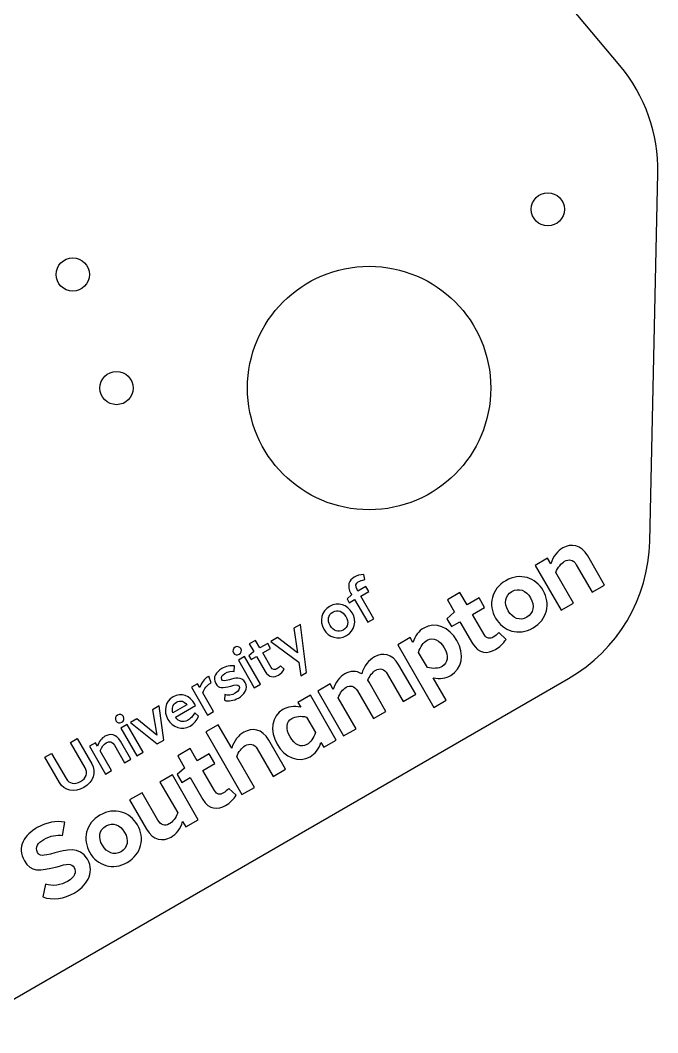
# Model space of a CAD drawing. Header units: millimetres. Extents: x -248 to 4, y 129 to 359.
# Drawn here: x -75 to 3.6, y 128.6 to 253.4 of the extents above; entities that cross this region are included whole.
import ezdxf

# ---------------------------------------------------------------- set-up
doc = ezdxf.new("R2010")
doc.units = ezdxf.units.MM
doc.layers.get('0').update_dxf_attribs({"linetype": 'CONTINUOUS'})

msp = doc.modelspace()

# ---------------------------------------------------------------- linework, layer by layer
for p, q in [((-2.96, 183.76), (-5.03, 187.35)), ((-9.99, 187.06), (-11.52, 186.17)), ((-11.52, 186.17), (-8.34, 180.66)), ((-9.6, 186.39), (-9.99, 187.06)), ((-6.46, 186.27), (-4.5, 182.87)), ((-32.53, 184.43), (-32.65, 185.06)), ((-6.8, 181.54), (-8.98, 185.31)), ((-32.41, 183.58), (-33.38, 183.02)), ((-32.05, 182.97), (-32.41, 183.58)), ((-4.5, 182.87), (-2.96, 183.76)), ((-34.17, 182.56), (-34.73, 182.07)), ((-34.24, 182.72), (-34.15, 182.57)), ((-34.15, 182.57), (-34.17, 182.56)), ((-33.38, 183.02), (-33.49, 183.21)), ((-33.02, 182.41), (-32.05, 182.97)), ((-31.41, 179.61), (-33.02, 182.41)), ((-20.8, 182.83), (-22.35, 181.94)), ((-19.93, 181.34), (-20.8, 182.83)), ((-18.45, 182.19), (-19.93, 181.34)), ((-17.76, 181), (-18.45, 182.19)), ((-34.73, 182.07), (-34.45, 181.58)), ((-34.45, 181.58), (-33.79, 181.97)), ((-33.79, 181.97), (-32.17, 179.17)), ((-22.35, 181.94), (-21.48, 180.44)), ((-19.24, 180.14), (-17.76, 181)), ((-8.34, 180.66), (-6.8, 181.54)), ((-21.51, 180.42), (-22.41, 179.61)), ((-21.48, 180.44), (-21.51, 180.42)), ((-17.8, 177.65), (-19.24, 180.14)), ((-32.17, 179.17), (-31.41, 179.61)), ((-22.41, 179.61), (-21.85, 178.64)), ((-21.85, 178.64), (-20.8, 179.25)), ((-20.8, 179.25), (-19.24, 176.56)), ((-26.95, 177.29), (-28.48, 176.4)), ((-26.6, 176.69), (-26.95, 177.29)), ((-15.12, 177.07), (-16.02, 177.92)), ((-46.03, 176.95), (-46.79, 176.51)), ((-46.79, 176.51), (-46.24, 175.57)), ((-45.48, 176.01), (-46.03, 176.95)), ((-44.51, 176.57), (-45.48, 176.01)), ((-45.13, 175.4), (-44.16, 175.96)), ((-44.16, 175.96), (-44.51, 176.57)), ((-28.48, 176.4), (-24.03, 168.68)), ((-46.27, 175.55), (-46.84, 175.06)), ((-46.84, 175.06), (-46.56, 174.58)), ((-46.56, 174.58), (-45.89, 174.96)), ((-46.24, 175.57), (-46.27, 175.55)), ((-45.89, 174.96), (-44.83, 173.12)), ((-44.1, 173.61), (-45.13, 175.4)), ((-24.82, 173.61), (-25.9, 175.47)), ((-48.63, 173.1), (-48.6, 173.79)), ((-42.46, 173.39), (-42.94, 173.82)), ((-26.26, 170.31), (-28.33, 173.9)), ((-51.5, 171.71), (-51.78, 172.52)), ((-29.76, 172.82), (-27.8, 169.42)), ((-22.49, 169.57), (-24.09, 172.34)), ((-53.15, 171.6), (-53.92, 171.16)), ((-53.92, 171.16), (-51.95, 167.75)), ((-52.88, 171.13), (-53.15, 171.6)), ((-36.81, 171.58), (-38.34, 170.69)), ((-36.42, 170.91), (-36.81, 171.58)), ((-29.94, 168.2), (-32.01, 171.79)), ((-51.19, 168.19), (-52.51, 170.49)), ((-49.81, 170.26), (-49.84, 169.57)), ((-39.24, 170.19), (-40.78, 169.3)), ((-36.05, 164.67), (-39.24, 170.19)), ((-38.34, 170.69), (-35.16, 165.17)), ((-33.62, 166.06), (-35.81, 169.86)), ((-33.44, 170.71), (-31.48, 167.31)), ((-27.8, 169.42), (-26.26, 170.31)), ((-54.49, 169.02), (-56.2, 168.03)), ((-55.9, 167.48), (-53.4, 168.92)), ((-40.78, 169.3), (-40.43, 168.71)), ((-24.03, 168.68), (-22.49, 169.57)), ((-53.03, 167.6), (-53.5, 168)), ((-51.95, 167.75), (-51.19, 168.19)), ((-39.74, 167.5), (-38.63, 165.59)), ((-31.48, 167.31), (-29.94, 168.2)), ((-50.61, 166.55), (-52.15, 165.66)), ((-48.95, 163.68), (-50.61, 166.55)), ((-35.16, 165.17), (-33.62, 166.06)), ((-68.82, 164.36), (-67.99, 164.84)), ((-67.99, 164.84), (-66.2, 161.74)), ((-52.15, 165.66), (-47.69, 157.94)), ((-67.03, 161.26), (-68.82, 164.36)), ((-65.74, 164.33), (-66.5, 163.89)), ((-66.5, 163.89), (-64.53, 160.48)), ((-65.5, 163.92), (-65.74, 164.33)), ((-63.41, 164.04), (-62.16, 161.87)), ((-61.4, 162.31), (-62.68, 164.53)), ((-54.07, 163.62), (-55.61, 162.73)), ((-53.21, 162.12), (-54.07, 163.62)), ((-45.8, 163.57), (-43.84, 160.18)), ((-42.31, 161.06), (-44.38, 164.65)), ((-37.94, 164.38), (-37.59, 163.78)), ((-37.59, 163.78), (-36.05, 164.67)), ((-71.98, 162.54), (-71.15, 163.02)), ((-70.19, 159.43), (-71.98, 162.54)), ((-71.15, 163.02), (-69.36, 159.91)), ((-63.77, 160.92), (-65.16, 163.33)), ((-62.16, 161.87), (-61.4, 162.31)), ((-55.61, 162.73), (-54.75, 161.24)), ((-51.73, 162.98), (-53.21, 162.12)), ((-51.04, 161.79), (-51.73, 162.98)), ((-46.15, 158.83), (-48.33, 162.61)), ((-54.78, 161.22), (-55.67, 160.41)), ((-54.75, 161.24), (-54.78, 161.22)), ((-52.52, 160.93), (-51.04, 161.79)), ((-43.84, 160.18), (-42.31, 161.06)), ((-64.53, 160.48), (-63.77, 160.92)), ((-56.26, 160.36), (-57.8, 159.47)), ((-53.07, 154.85), (-56.26, 160.36)), ((-55.67, 160.41), (-55.11, 159.44)), ((-55.11, 159.44), (-54.06, 160.04)), ((-54.06, 160.04), (-52.51, 157.35)), ((-51.08, 158.44), (-52.52, 160.93)), ((-57.8, 159.47), (-55.61, 155.69)), ((-48.39, 157.87), (-49.3, 158.71)), ((-47.69, 157.94), (-46.15, 158.83)), ((-60.01, 158.18), (-61.55, 157.29)), ((-61.55, 157.29), (-59.47, 153.7)), ((-58.05, 154.78), (-60.01, 158.18)), ((-54.61, 153.96), (-53.07, 154.85)), ((-69.82, 152.9), (-69.54, 154.53)), ((-55, 154.62), (-54.61, 153.96)), ((-71.91, 146.91), (-72.24, 145.34))]:
    msp.add_line(p, q)
msp.add_lwpolyline([(-156.27, 128.6), (-88.35, 128.6, 0.131652), (-78.35, 131.28), (-7.4, 172.24, 0.262112), (2.6, 189.13), (3.59, 234.51, 0.181956), (-1.09, 247.8), (-12.32, 261.19, -0.176327), (-17, 274.05), (-17, 333.91, 0.087489), (-17.6, 337.33), (-21.56, 348.21, 0.221695), (-27.54, 354.18), (-37.57, 357.83, 0.221695), (-45.99, 357.1), (-53.5, 352.76, -0.221695), (-61.92, 352.02), (-80.78, 358.89, 0.087489), (-84.2, 359.49), (-160.42, 359.49, 0.087489)], format="xyb")
for points in [[(-40.47, 178.92), (-41.28, 178.46), (-40.84, 175.42), (-43.3, 177.29), (-44.13, 176.81), (-40.67, 174.28), (-40.42, 172.59), (-39.72, 173)], [(-46.16, 171.09), (-45.39, 171.53), (-47.36, 174.94), (-48.12, 174.5)], [(-57.89, 168.86), (-58.71, 168.39), (-58.18, 165.26), (-60.63, 167.29), (-61.44, 166.81), (-58.12, 164.19), (-57.3, 164.66)], [(-60.64, 162.73), (-59.88, 163.17), (-61.85, 166.58), (-62.61, 166.14)]]:
    msp.add_lwpolyline(points, close=True)
for centre, radius in [((-9.97, 230.06), 2.05), ((-68.55, 222.03), 2.05), ((-32, 208.04), 15), ((-63.15, 208.04), 2.05)]:
    msp.add_circle(centre, radius)
for points in [[(-5.03, 187.35), (-5.86, 188.78), (-7.1, 188.91), (-8.11, 188.33)], [(-8.11, 188.33), (-8.75, 187.99), (-9.33, 187.29), (-9.6, 186.39)], [(-8.98, 185.31), (-8.73, 185.94), (-8.31, 186.46), (-7.89, 186.7)], [(-7.89, 186.7), (-7.39, 186.99), (-6.84, 186.92), (-6.46, 186.27)], [(-33.84, 184.75), (-34.5, 184.36), (-34.78, 183.65), (-34.24, 182.72)], [(-32.65, 185.06), (-33.1, 185.04), (-33.52, 184.93), (-33.84, 184.75)], [(-10.54, 183.08), (-11.46, 184.69), (-13.37, 185.33), (-15.16, 184.3)], [(-33.49, 183.21), (-33.73, 183.63), (-33.67, 183.97), (-33.34, 184.17)], [(-33.34, 184.17), (-33.12, 184.29), (-32.85, 184.38), (-32.53, 184.43)], [(-15.16, 184.3), (-16.94, 183.29), (-17.35, 181.31), (-16.41, 179.69)], [(-14.85, 180.59), (-15.4, 181.52), (-15.25, 182.48), (-14.4, 182.98)], [(-14.4, 182.98), (-13.55, 183.47), (-12.65, 183.12), (-12.1, 182.18)], [(-12.1, 182.18), (-11.56, 181.24), (-11.71, 180.28), (-12.55, 179.79)], [(-11.79, 178.48), (-10.01, 179.51), (-9.61, 181.48), (-10.54, 183.08)], [(-36.87, 181.13), (-37.93, 180.54), (-38.16, 179.33), (-37.58, 178.32)], [(-34.08, 180.34), (-34.66, 181.33), (-35.82, 181.74), (-36.87, 181.13)], [(-36.8, 178.77), (-37.18, 179.42), (-37.08, 180.08), (-36.47, 180.44)], [(-36.47, 180.44), (-35.87, 180.78), (-35.25, 180.53), (-34.87, 179.88)], [(-34.87, 179.88), (-34.49, 179.21), (-34.59, 178.56), (-35.19, 178.22)], [(-34.79, 177.53), (-33.74, 178.13), (-33.51, 179.34), (-34.08, 180.34)], [(-16.41, 179.69), (-15.48, 178.08), (-13.57, 177.45), (-11.79, 178.48)], [(-12.55, 179.79), (-13.4, 179.3), (-14.31, 179.67), (-14.85, 180.59)], [(-35.19, 178.22), (-35.79, 177.88), (-36.42, 178.12), (-36.8, 178.77)], [(-25.27, 178.46), (-25.88, 178.1), (-26.35, 177.48), (-26.6, 176.69)], [(-21.18, 176.94), (-22.12, 178.56), (-23.83, 179.29), (-25.27, 178.46)], [(-37.58, 178.32), (-37, 177.32), (-35.84, 176.92), (-34.79, 177.53)], [(-16.69, 177.35), (-17.1, 177.11), (-17.5, 177.12), (-17.8, 177.65)], [(-16.02, 177.92), (-16.22, 177.69), (-16.45, 177.49), (-16.69, 177.35)], [(-48.54, 176.11), (-48.79, 175.97), (-48.87, 175.64), (-48.74, 175.41)], [(-47.82, 175.93), (-47.97, 176.18), (-48.29, 176.26), (-48.54, 176.11)], [(-48.02, 175.23), (-47.77, 175.37), (-47.68, 175.68), (-47.82, 175.93)], [(-25.9, 175.47), (-25.71, 176.17), (-25.28, 176.71), (-24.84, 176.97)], [(-24.84, 176.97), (-24.11, 177.39), (-23.29, 176.98), (-22.75, 176.03)], [(-22.75, 176.03), (-22.15, 174.99), (-22.3, 174.15), (-22.98, 173.74)], [(-21.93, 172.63), (-20.57, 173.41), (-20.17, 175.19), (-21.18, 176.94)], [(-19.24, 176.56), (-18.5, 175.27), (-17.37, 175.27), (-16.43, 175.82)], [(-16.43, 175.82), (-15.92, 176.11), (-15.46, 176.56), (-15.12, 177.07)], [(-48.74, 175.41), (-48.59, 175.16), (-48.27, 175.08), (-48.02, 175.23)], [(-31.34, 174.92), (-32.05, 174.54), (-32.66, 173.77), (-32.92, 172.82)], [(-28.33, 173.9), (-29.16, 175.33), (-30.36, 175.48), (-31.34, 174.92)], [(-50.16, 173.48), (-50.84, 173.06), (-51.36, 172.39), (-50.91, 171.62)], [(-48.6, 173.79), (-49.11, 173.91), (-49.71, 173.73), (-50.16, 173.48)], [(-43.37, 173.44), (-43.63, 173.29), (-43.91, 173.28), (-44.1, 173.61)], [(-42.94, 173.82), (-43.06, 173.67), (-43.2, 173.54), (-43.37, 173.44)], [(-31.19, 173.27), (-30.69, 173.56), (-30.14, 173.48), (-29.76, 172.82)], [(-22.98, 173.74), (-23.43, 173.48), (-24.12, 173.41), (-24.82, 173.61)], [(-51.88, 172.46), (-52.31, 172.22), (-52.7, 171.73), (-52.88, 171.13)], [(-51.78, 172.52), (-51.81, 172.5), (-51.84, 172.49), (-51.88, 172.46)], [(-50.17, 172.12), (-50.32, 172.39), (-50.14, 172.68), (-49.78, 172.88)], [(-49.78, 172.88), (-49.42, 173.09), (-48.96, 173.21), (-48.63, 173.1)], [(-47.29, 171.77), (-47.73, 172.55), (-48.58, 172.28), (-49.21, 172.1)], [(-44.83, 173.12), (-44.39, 172.35), (-43.72, 172.35), (-43.18, 172.66)], [(-43.18, 172.66), (-42.89, 172.83), (-42.63, 173.09), (-42.46, 173.39)], [(-35.01, 172.82), (-35.65, 172.45), (-36.18, 171.77), (-36.42, 170.91)], [(-32.92, 172.82), (-33.6, 173.26), (-34.34, 173.2), (-35.01, 172.82)], [(-32.17, 172.03), (-31.94, 172.59), (-31.57, 173.04), (-31.19, 173.27)], [(-24.09, 172.34), (-23.28, 172.16), (-22.51, 172.29), (-21.93, 172.63)], [(-52.51, 170.49), (-52.33, 171), (-52, 171.42), (-51.61, 171.64)], [(-51.61, 171.64), (-51.57, 171.67), (-51.54, 171.68), (-51.5, 171.71)], [(-50.91, 171.62), (-50.57, 171.02), (-50.07, 171.05), (-49.06, 171.32)], [(-49.21, 172.1), (-49.87, 171.92), (-50.06, 171.91), (-50.17, 172.12)], [(-49.06, 171.32), (-48.53, 171.46), (-48.2, 171.59), (-48.03, 171.3)], [(-48.03, 171.3), (-47.87, 171.03), (-48.09, 170.68), (-48.51, 170.44)], [(-48.13, 169.84), (-47.45, 170.23), (-46.83, 170.98), (-47.29, 171.77)], [(-35.81, 169.86), (-35.61, 170.44), (-35.25, 170.92), (-34.84, 171.16)], [(-34.84, 171.16), (-34.36, 171.44), (-33.82, 171.36), (-33.44, 170.71)], [(-32.01, 171.79), (-32.06, 171.87), (-32.12, 171.97), (-32.17, 172.03)], [(-56.18, 169.98), (-57.19, 169.4), (-57.39, 168.21), (-56.81, 167.21)], [(-53.5, 169.09), (-54.11, 170.14), (-55.11, 170.6), (-56.18, 169.98)], [(-49.84, 169.57), (-49.37, 169.39), (-48.69, 169.52), (-48.13, 169.84)], [(-48.51, 170.44), (-48.91, 170.2), (-49.43, 170.11), (-49.81, 170.26)], [(-56.2, 168.03), (-56.37, 168.56), (-56.23, 169.05), (-55.76, 169.32)], [(-55.76, 169.32), (-55.26, 169.61), (-54.83, 169.45), (-54.49, 169.02)], [(-53.4, 168.92), (-53.44, 168.98), (-53.47, 169.03), (-53.5, 169.09)], [(-42.64, 168.43), (-44.04, 167.62), (-44.28, 165.76), (-43.34, 164.14)], [(-40.43, 168.71), (-41.28, 168.9), (-42.04, 168.77), (-42.64, 168.43)], [(-63.02, 167.75), (-63.27, 167.61), (-63.36, 167.28), (-63.22, 167.04)], [(-62.31, 167.57), (-62.45, 167.82), (-62.77, 167.9), (-63.02, 167.75)], [(-62.51, 166.86), (-62.26, 167.01), (-62.16, 167.32), (-62.31, 167.57)], [(-56.81, 167.21), (-56.24, 166.21), (-55.09, 165.8), (-54.08, 166.39)], [(-55.85, 167.44), (-55.86, 167.45), (-55.88, 167.48), (-55.9, 167.48)], [(-54.41, 167.08), (-54.92, 166.79), (-55.47, 166.94), (-55.85, 167.44)], [(-53.5, 168), (-53.76, 167.59), (-54.06, 167.28), (-54.41, 167.08)], [(-54.08, 166.39), (-53.64, 166.64), (-53.25, 167.09), (-53.03, 167.6)], [(-41.76, 165.05), (-42.32, 166.02), (-42.25, 166.92), (-41.54, 167.33)], [(-41.54, 167.33), (-41.11, 167.57), (-40.41, 167.68), (-39.74, 167.5)], [(-63.22, 167.04), (-63.08, 166.79), (-62.76, 166.72), (-62.51, 166.86)], [(-44.38, 164.65), (-45.2, 166.08), (-46.44, 166.21), (-47.45, 165.63)], [(-64.58, 165.13), (-64.98, 164.9), (-65.34, 164.47), (-65.5, 163.92)], [(-62.68, 164.53), (-63.18, 165.4), (-63.95, 165.49), (-64.58, 165.13)], [(-47.45, 165.63), (-48.13, 165.26), (-48.69, 164.55), (-48.95, 163.68)], [(-39.68, 164.11), (-40.42, 163.69), (-41.2, 164.08), (-41.76, 165.05)], [(-38.63, 165.59), (-38.81, 164.91), (-39.25, 164.36), (-39.68, 164.11)], [(-65.16, 163.33), (-65, 163.78), (-64.71, 164.15), (-64.41, 164.33)], [(-64.41, 164.33), (-64.06, 164.53), (-63.66, 164.48), (-63.41, 164.04)], [(-48.33, 162.61), (-48.11, 163.22), (-47.71, 163.73), (-47.28, 163.98)], [(-47.28, 163.98), (-46.75, 164.28), (-46.18, 164.22), (-45.8, 163.57)], [(-43.34, 164.14), (-42.41, 162.52), (-40.68, 161.8), (-39.28, 162.61)], [(-39.28, 162.61), (-38.68, 162.95), (-38.19, 163.53), (-37.94, 164.38)], [(-67.6, 159.55), (-66.89, 159.95), (-66.66, 160.62), (-67.03, 161.26)], [(-66.2, 161.74), (-65.61, 160.71), (-66.02, 159.5), (-67.18, 158.83)], [(-69.36, 159.91), (-69, 159.29), (-68.29, 159.15), (-67.6, 159.55)], [(-67.18, 158.83), (-68.33, 158.16), (-69.6, 158.41), (-70.19, 159.43)], [(-49.3, 158.71), (-49.5, 158.48), (-49.73, 158.27), (-49.97, 158.14)], [(-52.51, 157.35), (-51.76, 156.07), (-50.64, 156.07), (-49.7, 156.61)], [(-49.97, 158.14), (-50.38, 157.9), (-50.78, 157.91), (-51.08, 158.44)], [(-49.7, 156.61), (-49.18, 156.91), (-48.72, 157.36), (-48.39, 157.87)], [(-65.19, 155.41), (-66.97, 154.4), (-67.38, 152.42), (-66.45, 150.8)], [(-60.57, 154.2), (-61.5, 155.8), (-63.4, 156.44), (-65.19, 155.41)], [(-56.67, 154.32), (-57.17, 154.03), (-57.69, 154.16), (-58.05, 154.78)], [(-55.61, 155.69), (-55.83, 155.08), (-56.23, 154.58), (-56.67, 154.32)], [(-72.92, 153.88), (-74.46, 153), (-75.5, 151.51), (-74.52, 149.77)], [(-69.54, 154.53), (-70.55, 154.74), (-71.74, 154.56), (-72.92, 153.88)], [(-64.9, 151.7), (-65.45, 152.62), (-65.3, 153.59), (-64.44, 154.09)], [(-64.44, 154.09), (-63.6, 154.57), (-62.7, 154.23), (-62.15, 153.28)], [(-61.83, 149.59), (-60.05, 150.61), (-59.64, 152.59), (-60.57, 154.2)], [(-59.47, 153.7), (-58.65, 152.27), (-57.44, 152.13), (-56.42, 152.71)], [(-56.42, 152.71), (-55.79, 153.08), (-55.25, 153.76), (-55, 154.62)], [(-72.88, 150.8), (-73.21, 151.48), (-72.85, 152), (-72.12, 152.43)], [(-72.12, 152.43), (-71.31, 152.89), (-70.49, 153), (-69.82, 152.9)], [(-62.15, 153.28), (-61.61, 152.34), (-61.76, 151.39), (-62.6, 150.9)], [(-66.73, 149.98), (-67.7, 151.63), (-69.44, 151.13), (-70.78, 150.76)], [(-62.6, 150.9), (-63.43, 150.42), (-64.36, 150.77), (-64.9, 151.7)], [(-74.52, 149.77), (-73.72, 148.39), (-72.63, 148.51), (-70.49, 149.06)], [(-70.78, 150.76), (-72.35, 150.33), (-72.65, 150.37), (-72.88, 150.8)], [(-68.37, 145.81), (-67, 146.6), (-65.73, 148.24), (-66.73, 149.98)], [(-66.45, 150.8), (-65.52, 149.2), (-63.6, 148.56), (-61.83, 149.59)], [(-70.49, 149.06), (-69.24, 149.4), (-68.7, 149.54), (-68.37, 148.95)], [(-68.37, 148.95), (-68.05, 148.4), (-68.32, 147.74), (-69.18, 147.25)], [(-69.18, 147.25), (-69.97, 146.79), (-71.08, 146.6), (-71.91, 146.91)], [(-72.24, 145.34), (-71.1, 144.88), (-69.55, 145.13), (-68.37, 145.81)]]:
    msp.add_open_spline(points, degree=3)

doc.saveas('drawing.dxf')
